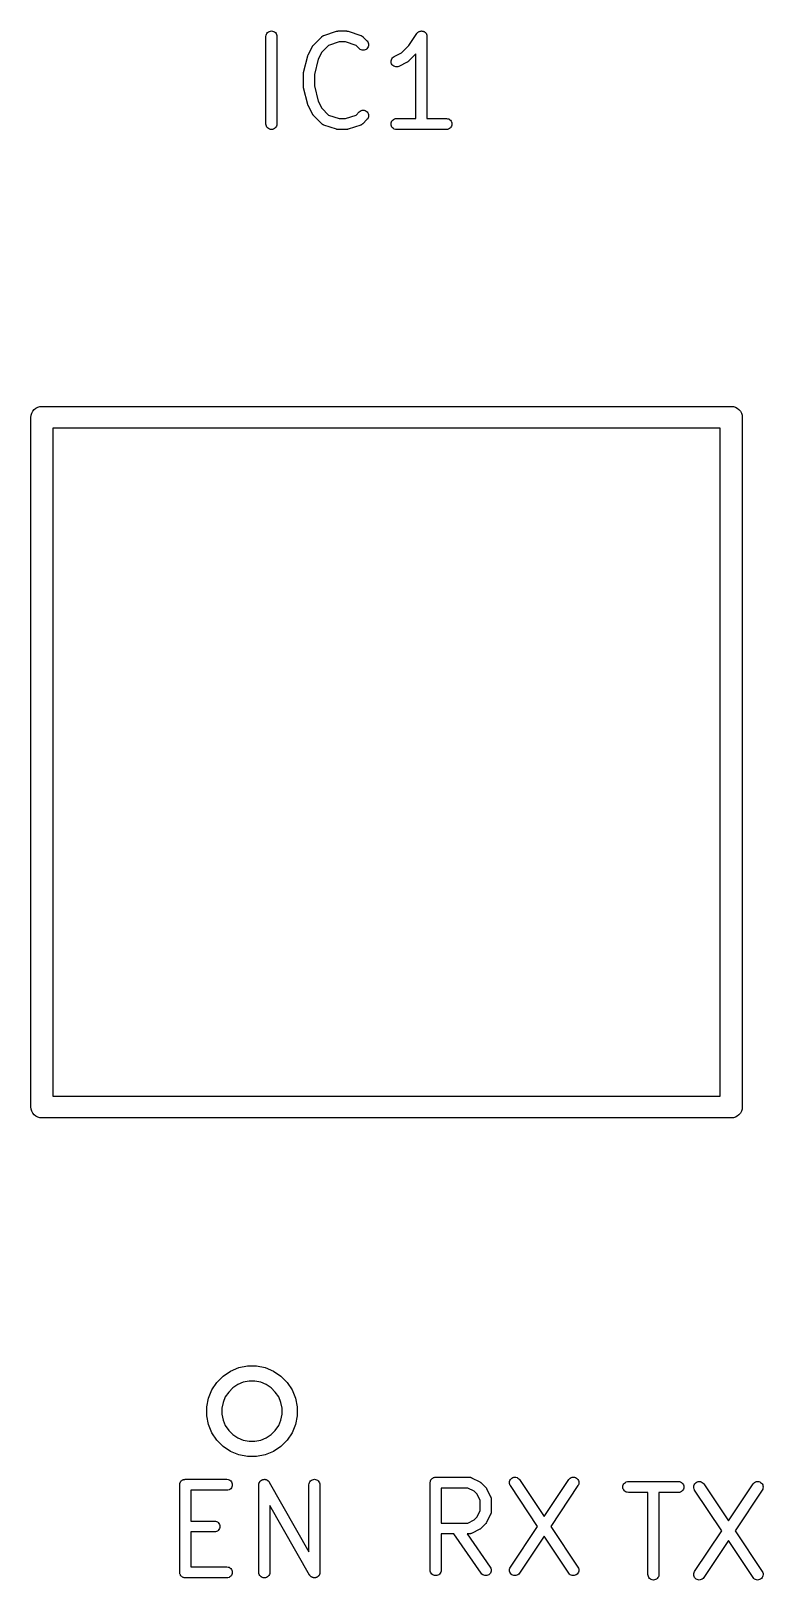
# Model space of a CAD drawing. Extents: x 128.9 to 162, y -124.8 to -58.6.
# Drawn here: x 141.42 to 148.11, y -91.64 to -77.49 of the extents above; entities that cross this region are included whole.
import ezdxf

# ---------------------------------------------------------------- set-up
doc = ezdxf.new("R2010")
doc.units = 0
doc.layers.add('BLACK', color=7, linetype='CONTINUOUS')

msp = doc.modelspace()

# ---------------------------------------------------------------- linework, layer by layer
at = {"layer": 'BLACK', "linetype": 'CONTINUOUS'}
for p, q in [((143.568, -77.5392), (143.569, -77.5295)), ((143.568, -77.5399), (143.568, -77.5392)), ((143.568, -78.3399), (143.568, -77.5399)), ((143.569, -77.5295), (143.572, -77.5202)), ((143.572, -77.5202), (143.577, -77.5117)), ((143.577, -77.5117), (143.583, -77.5042)), ((143.583, -77.5042), (143.591, -77.4981)), ((143.591, -77.4981), (143.599, -77.4935)), ((143.599, -77.4935), (143.609, -77.4908)), ((143.609, -77.4908), (143.618, -77.4899)), ((143.618, -77.4899), (143.628, -77.4909)), ((143.628, -77.4909), (143.637, -77.4938)), ((143.637, -77.4938), (143.646, -77.4985)), ((143.646, -77.4985), (143.654, -77.5047)), ((143.654, -77.5047), (143.66, -77.5122)), ((143.66, -77.5122), (143.664, -77.5208)), ((143.664, -77.5208), (143.667, -77.5302)), ((143.667, -77.5302), (143.668, -77.5399)), ((143.668, -77.5399), (143.668, -78.3399)), ((144.002, -77.6188), (144.078, -77.5426)), ((144.078, -77.5422), (144.08, -77.5412)), ((144.078, -77.5426), (144.078, -77.5422)), ((144.08, -77.5412), (144.081, -77.5402)), ((144.081, -77.5402), (144.083, -77.5382)), ((144.083, -77.5382), (144.086, -77.5361)), ((144.086, -77.5361), (144.087, -77.5354)), ((144.087, -77.5354), (144.089, -77.5345)), ((144.089, -77.5345), (144.092, -77.5331)), ((144.092, -77.5331), (144.095, -77.5316)), ((144.095, -77.5316), (144.096, -77.5312)), ((144.096, -77.5312), (144.097, -77.5306)), ((144.097, -77.5306), (144.212, -77.4925)), ((144.212, -77.4923), (144.215, -77.4917)), ((144.212, -77.4925), (144.212, -77.4923)), ((144.215, -77.4917), (144.218, -77.4909)), ((144.218, -77.4909), (144.22, -77.4907)), ((144.22, -77.4907), (144.222, -77.4902)), ((144.222, -77.4902), (144.225, -77.4902)), ((144.225, -77.4902), (144.228, -77.4899)), ((144.228, -77.4899), (144.304, -77.4899)), ((144.304, -77.4899), (144.307, -77.4902)), ((144.304, -77.4899), (144.304, -77.4899)), ((144.307, -77.4902), (144.31, -77.4903)), ((144.31, -77.4903), (144.312, -77.4908)), ((144.312, -77.4908), (144.314, -77.491)), ((144.314, -77.491), (144.317, -77.4918)), ((144.317, -77.4918), (144.32, -77.4925)), ((144.32, -77.4925), (144.434, -77.5306)), ((144.434, -77.5306), (144.435, -77.5308)), ((144.435, -77.5308), (144.436, -77.5314)), ((144.436, -77.5314), (144.437, -77.5318)), ((144.437, -77.5318), (144.44, -77.5335)), ((144.44, -77.5335), (144.443, -77.5349)), ((144.443, -77.5349), (144.445, -77.5358)), ((144.445, -77.5358), (144.446, -77.5365)), ((144.446, -77.5365), (144.449, -77.5386)), ((144.449, -77.5386), (144.451, -77.5406)), ((144.451, -77.5406), (144.452, -77.5417)), ((144.452, -77.5417), (144.453, -77.5426)), ((144.453, -77.5426), (144.491, -77.5807)), ((144.874, -77.6223), (144.948, -77.5122)), ((144.948, -77.5116), (144.951, -77.5081)), ((144.948, -77.5117), (144.948, -77.5116)), ((144.948, -77.5122), (144.948, -77.5117)), ((144.948, -77.5117), (144.948, -77.5117)), ((144.948, -77.5117), (144.948, -77.5117)), ((144.951, -77.5081), (144.954, -77.5042)), ((144.954, -77.5042), (144.955, -77.5042)), ((144.955, -77.5041), (144.958, -77.5012)), ((144.955, -77.5042), (144.955, -77.5041)), ((144.958, -77.5012), (144.962, -77.4981)), ((144.962, -77.498), (144.967, -77.4956)), ((144.962, -77.4981), (144.962, -77.498)), ((144.962, -77.498), (144.962, -77.498)), ((144.967, -77.4956), (144.971, -77.4935)), ((144.971, -77.4935), (144.976, -77.4921)), ((144.971, -77.4935), (144.971, -77.4935)), ((144.971, -77.4935), (144.971, -77.4935)), ((144.976, -77.4921), (144.98, -77.4908)), ((144.98, -77.4908), (144.985, -77.4903)), ((144.98, -77.4908), (144.98, -77.4908)), ((144.98, -77.4908), (144.98, -77.4908)), ((144.985, -77.4903), (144.99, -77.4899)), ((144.99, -77.4899), (144.99, -77.4899)), ((144.99, -77.4899), (144.995, -77.4904)), ((144.99, -77.4899), (144.99, -77.4899)), ((144.995, -77.4904), (145, -77.4909)), ((145, -77.4909), (145, -77.4909)), ((145, -77.4909), (145, -77.4909)), ((145, -77.4909), (145.004, -77.4923)), ((145.004, -77.4923), (145.009, -77.4938)), ((145.009, -77.4938), (145.009, -77.4938)), ((145.009, -77.4938), (145.009, -77.4938)), ((145.009, -77.4938), (145.013, -77.496)), ((145.013, -77.496), (145.017, -77.4985)), ((145.017, -77.4985), (145.017, -77.4985)), ((145.017, -77.4985), (145.018, -77.4985)), ((145.018, -77.4985), (145.021, -77.5015)), ((145.021, -77.5015), (145.025, -77.5047)), ((145.025, -77.5047), (145.025, -77.5047)), ((145.025, -77.5047), (145.025, -77.5047)), ((145.025, -77.5047), (145.028, -77.5084)), ((145.028, -77.5084), (145.031, -77.5122)), ((145.031, -77.5122), (145.031, -77.5123)), ((145.031, -77.5123), (145.031, -77.5123)), ((145.031, -77.5123), (145.034, -77.5169)), ((145.034, -77.5169), (145.036, -77.5208)), ((145.036, -77.5208), (145.036, -77.5209)), ((145.036, -77.5209), (145.036, -77.5209)), ((145.036, -77.5209), (145.037, -77.5261)), ((145.037, -77.5261), (145.039, -77.5302)), ((145.039, -77.5302), (145.039, -77.5302)), ((145.039, -77.5302), (145.039, -77.5303)), ((145.039, -77.5303), (145.039, -77.5349)), ((145.039, -77.5349), (145.039, -77.5399)), ((145.039, -77.5399), (145.039, -78.2899)), ((143.954, -77.708), (143.992, -77.6318)), ((143.992, -77.6318), (143.993, -77.6312)), ((143.993, -77.6312), (143.994, -77.6289)), ((143.994, -77.6289), (143.996, -77.6264)), ((143.996, -77.6264), (143.997, -77.6248)), ((143.997, -77.6248), (143.998, -77.623)), ((143.998, -77.623), (144, -77.621)), ((144, -77.621), (144.002, -77.6188)), ((144.078, -77.6838), (144.046, -77.7478)), ((144.14, -77.6217), (144.078, -77.6838)), ((144.236, -77.5899), (144.14, -77.6217)), ((144.296, -77.5899), (144.236, -77.5899)), ((144.391, -77.6217), (144.296, -77.5899)), ((144.421, -77.6514), (144.391, -77.6217)), ((144.428, -77.6576), (144.421, -77.6514)), ((144.437, -77.6623), (144.428, -77.6576)), ((144.446, -77.6651), (144.437, -77.6623)), ((144.456, -77.6661), (144.446, -77.6651)), ((144.466, -77.6652), (144.456, -77.6661)), ((144.475, -77.6624), (144.466, -77.6652)), ((144.484, -77.6578), (144.475, -77.6624)), ((144.491, -77.6517), (144.484, -77.6578)), ((144.491, -77.5807), (144.492, -77.5812)), ((144.497, -77.6442), (144.491, -77.6517)), ((144.492, -77.5812), (144.498, -77.5889)), ((144.502, -77.6356), (144.497, -77.6442)), ((144.498, -77.5889), (144.503, -77.5975)), ((144.505, -77.6263), (144.502, -77.6356)), ((144.503, -77.5975), (144.505, -77.6069)), ((144.505, -77.6069), (144.506, -77.6166)), ((144.506, -77.6166), (144.505, -77.6263)), ((144.739, -77.7238), (144.807, -77.6893)), ((144.807, -77.6893), (144.874, -77.6223)), ((143.912, -77.8706), (143.95, -77.7183)), ((143.95, -77.7183), (143.951, -77.7176)), ((143.951, -77.7171), (143.952, -77.7128)), ((143.951, -77.7174), (143.951, -77.7171)), ((143.951, -77.7176), (143.951, -77.7174)), ((143.952, -77.7128), (143.954, -77.7084)), ((143.954, -77.7082), (143.954, -77.708)), ((143.954, -77.7084), (143.954, -77.7082)), ((144.046, -77.7478), (144.011, -77.8889)), ((144.711, -77.762), (144.714, -77.7525)), ((144.711, -77.7718), (144.711, -77.762)), ((144.713, -77.7814), (144.711, -77.7718)), ((144.716, -77.7905), (144.713, -77.7814)), ((144.714, -77.7525), (144.718, -77.7436)), ((144.721, -77.7988), (144.716, -77.7905)), ((144.718, -77.7436), (144.723, -77.7357)), ((144.728, -77.806), (144.721, -77.7988)), ((144.723, -77.7357), (144.73, -77.7289)), ((144.736, -77.8117), (144.728, -77.806)), ((144.73, -77.7289), (144.739, -77.7238)), ((144.745, -77.8157), (144.736, -77.8117)), ((144.754, -77.818), (144.745, -77.8157)), ((144.764, -77.8184), (144.754, -77.818)), ((144.773, -77.8169), (144.764, -77.8184)), ((144.783, -77.8135), (144.773, -77.8169)), ((144.859, -77.7751), (144.783, -77.8132)), ((144.783, -77.8132), (144.783, -77.8135)), ((144.862, -77.7736), (144.859, -77.7751)), ((144.864, -77.7723), (144.862, -77.7736)), ((144.866, -77.771), (144.864, -77.7723)), ((144.868, -77.7699), (144.866, -77.771)), ((144.87, -77.768), (144.868, -77.7699)), ((144.872, -77.7662), (144.87, -77.768)), ((144.939, -77.6987), (144.872, -77.7657)), ((144.872, -77.7657), (144.872, -77.7662)), ((144.939, -78.2899), (144.939, -77.6987)), ((143.911, -77.8803), (143.912, -77.8763)), ((143.911, -77.8812), (143.911, -77.8803)), ((143.911, -77.8821), (143.911, -77.8812)), ((143.911, -77.8828), (143.911, -77.8821)), ((143.911, -77.997), (143.911, -77.8828)), ((143.912, -77.8715), (143.912, -77.8706)), ((143.912, -77.8724), (143.912, -77.8715)), ((143.912, -77.8763), (143.912, -77.8724)), ((144.011, -77.8889), (144.011, -77.9909)), ((143.911, -77.9979), (143.911, -77.997)), ((143.911, -77.9988), (143.911, -77.9979)), ((143.911, -78.0028), (143.911, -77.9988)), ((143.912, -78.0068), (143.911, -78.0028)), ((143.912, -78.0076), (143.912, -78.0068)), ((143.912, -78.0085), (143.912, -78.0076)), ((143.912, -78.0092), (143.912, -78.0085)), ((143.95, -78.1616), (143.912, -78.0092)), ((144.011, -77.9909), (144.046, -78.132)), ((143.951, -78.1618), (143.95, -78.1616)), ((143.951, -78.162), (143.951, -78.1618)), ((143.952, -78.1663), (143.951, -78.162)), ((143.954, -78.1707), (143.952, -78.1663)), ((143.954, -78.1709), (143.954, -78.1707)), ((143.954, -78.1712), (143.954, -78.1709)), ((143.954, -78.1718), (143.954, -78.1712)), ((143.992, -78.248), (143.954, -78.1718)), ((143.994, -78.2504), (143.992, -78.248)), ((143.995, -78.2528), (143.994, -78.2504)), ((143.996, -78.2545), (143.995, -78.2528)), ((143.998, -78.2562), (143.996, -78.2545)), ((144, -78.2583), (143.998, -78.2562)), ((144.001, -78.2605), (144, -78.2583)), ((144.002, -78.261), (144.001, -78.2605)), ((144.046, -78.132), (144.078, -78.196)), ((144.078, -78.196), (144.14, -78.2581)), ((144.14, -78.2581), (144.236, -78.2899)), ((144.296, -78.2899), (144.391, -78.2581)), ((144.391, -78.2581), (144.421, -78.2284)), ((144.421, -78.2279), (144.429, -78.2218)), ((144.421, -78.2284), (144.421, -78.2279)), ((144.429, -78.2218), (144.438, -78.2173)), ((144.438, -78.2173), (144.447, -78.2146)), ((144.447, -78.2146), (144.457, -78.2137)), ((144.457, -78.2137), (144.466, -78.2148)), ((144.466, -78.2148), (144.476, -78.2177)), ((144.476, -78.2177), (144.484, -78.2224)), ((144.484, -78.2224), (144.492, -78.2286)), ((144.492, -78.2286), (144.498, -78.2362)), ((144.498, -78.2362), (144.502, -78.2448)), ((144.502, -78.2448), (144.505, -78.2542)), ((144.505, -78.2542), (144.506, -78.2639)), ((143.569, -78.3496), (143.568, -78.3399)), ((143.572, -78.359), (143.569, -78.3496)), ((143.576, -78.3676), (143.572, -78.359)), ((143.583, -78.3751), (143.576, -78.3676)), ((143.59, -78.3814), (143.583, -78.3751)), ((143.599, -78.386), (143.59, -78.3814)), ((143.608, -78.3889), (143.599, -78.386)), ((143.618, -78.3899), (143.608, -78.3889)), ((143.627, -78.389), (143.618, -78.3899)), ((143.637, -78.3863), (143.627, -78.389)), ((143.645, -78.3817), (143.637, -78.3863)), ((143.653, -78.3756), (143.645, -78.3817)), ((143.659, -78.3682), (143.653, -78.3756)), ((143.664, -78.3596), (143.659, -78.3682)), ((143.667, -78.3503), (143.664, -78.3596)), ((143.668, -78.3406), (143.667, -78.3503)), ((143.668, -78.3399), (143.668, -78.3406)), ((144.078, -78.3372), (144.002, -78.261)), ((144.079, -78.3381), (144.078, -78.3372)), ((144.08, -78.3392), (144.079, -78.3381)), ((144.083, -78.3412), (144.08, -78.3392)), ((144.085, -78.3434), (144.083, -78.3412)), ((144.087, -78.3441), (144.085, -78.3434)), ((144.088, -78.3449), (144.087, -78.3441)), ((144.091, -78.3464), (144.088, -78.3449)), ((144.094, -78.348), (144.091, -78.3464)), ((144.095, -78.3484), (144.094, -78.348)), ((144.097, -78.349), (144.095, -78.3484)), ((144.097, -78.3492), (144.097, -78.349)), ((144.212, -78.3873), (144.097, -78.3492)), ((144.214, -78.388), (144.212, -78.3873)), ((144.217, -78.3888), (144.214, -78.388)), ((144.219, -78.389), (144.217, -78.3888)), ((144.221, -78.3895), (144.219, -78.389)), ((144.224, -78.3896), (144.221, -78.3895)), ((144.227, -78.3899), (144.224, -78.3896)), ((144.228, -78.3899), (144.227, -78.3899)), ((144.304, -78.3899), (144.228, -78.3899)), ((144.236, -78.2899), (144.296, -78.2899)), ((144.307, -78.3896), (144.304, -78.3899)), ((144.309, -78.3896), (144.307, -78.3896)), ((144.311, -78.3892), (144.309, -78.3896)), ((144.313, -78.389), (144.311, -78.3892)), ((144.316, -78.3881), (144.313, -78.389)), ((144.319, -78.3876), (144.316, -78.3881)), ((144.32, -78.3873), (144.319, -78.3876)), ((144.434, -78.3492), (144.32, -78.3873)), ((144.435, -78.3486), (144.434, -78.3492)), ((144.437, -78.3482), (144.435, -78.3486)), ((144.44, -78.3467), (144.437, -78.3482)), ((144.443, -78.3453), (144.44, -78.3467)), ((144.444, -78.3444), (144.443, -78.3453)), ((144.445, -78.3437), (144.444, -78.3444)), ((144.448, -78.3416), (144.445, -78.3437)), ((144.451, -78.3396), (144.448, -78.3416)), ((144.452, -78.3386), (144.451, -78.3396)), ((144.453, -78.3377), (144.452, -78.3386)), ((144.491, -78.2991), (144.453, -78.3372)), ((144.453, -78.3372), (144.453, -78.3377)), ((144.498, -78.2915), (144.491, -78.2991)), ((144.502, -78.2829), (144.498, -78.2915)), ((144.505, -78.2736), (144.502, -78.2829)), ((144.506, -78.2639), (144.505, -78.2736)), ((144.711, -78.3396), (144.712, -78.3298)), ((144.712, -78.3493), (144.711, -78.3396)), ((144.712, -78.3298), (144.715, -78.3205)), ((144.715, -78.3586), (144.712, -78.3493)), ((144.715, -78.3205), (144.719, -78.3119)), ((144.719, -78.3673), (144.715, -78.3586)), ((144.719, -78.3119), (144.726, -78.3044)), ((144.725, -78.3749), (144.719, -78.3673)), ((144.733, -78.3812), (144.725, -78.3749)), ((144.726, -78.3044), (144.733, -78.2983)), ((144.733, -78.2983), (144.742, -78.2937)), ((144.741, -78.3859), (144.733, -78.3812)), ((144.751, -78.3888), (144.741, -78.3859)), ((144.742, -78.2937), (144.751, -78.2909)), ((144.751, -78.2909), (144.761, -78.2899)), ((144.76, -78.3899), (144.751, -78.3888)), ((144.761, -78.3899), (144.76, -78.3899)), ((144.761, -78.2899), (144.939, -78.2899)), ((145.218, -78.3899), (144.761, -78.3899)), ((145.039, -78.2899), (145.218, -78.2899)), ((145.218, -78.2899), (145.219, -78.2899)), ((145.228, -78.389), (145.218, -78.3899)), ((145.219, -78.2899), (145.228, -78.291)), ((145.228, -78.291), (145.238, -78.2939)), ((145.237, -78.3861), (145.228, -78.389)), ((145.246, -78.3815), (145.237, -78.3861)), ((145.238, -78.2939), (145.246, -78.2986)), ((145.246, -78.2986), (145.254, -78.3049)), ((145.253, -78.3754), (145.246, -78.3815)), ((145.259, -78.3679), (145.253, -78.3754)), ((145.254, -78.3049), (145.26, -78.3125)), ((145.264, -78.3593), (145.259, -78.3679)), ((145.26, -78.3125), (145.264, -78.3212)), ((145.264, -78.3212), (145.267, -78.3305)), ((145.267, -78.35), (145.264, -78.3593)), ((145.267, -78.3305), (145.268, -78.3403)), ((145.268, -78.3403), (145.267, -78.35)), ((141.436, -80.9642), (141.449, -80.9489)), ((141.449, -80.9489), (141.464, -80.9365)), ((141.464, -80.9365), (141.482, -80.9272)), ((141.482, -80.9272), (141.5, -80.9214)), ((141.5, -80.9214), (141.515, -80.92)), ((141.515, -80.92), (141.52, -80.9195)), ((141.52, -80.9195), (141.525, -80.92)), ((141.525, -80.92), (147.815, -80.92)), ((147.815, -80.92), (147.82, -80.9195)), ((147.82, -80.9195), (147.825, -80.92)), ((147.825, -80.92), (147.84, -80.9214)), ((147.84, -80.9214), (147.858, -80.9272)), ((147.858, -80.9272), (147.876, -80.9365)), ((147.876, -80.9365), (147.891, -80.9489)), ((147.891, -80.9489), (147.904, -80.9642)), ((141.42, -81.02), (141.421, -81.0004)), ((141.42, -81.0249), (141.42, -81.02)), ((141.42, -87.3151), (141.42, -81.0249)), ((141.421, -81.0004), (141.427, -80.9815)), ((141.427, -80.9815), (141.436, -80.9642)), ((147.904, -80.9642), (147.913, -80.9815)), ((147.913, -80.9815), (147.919, -81.0004)), ((147.919, -81.0004), (147.92, -81.02)), ((147.92, -81.02), (147.92, -81.0249)), ((147.92, -81.0249), (147.92, -87.3151)), ((141.62, -81.12), (141.62, -87.22)), ((147.72, -81.12), (141.62, -81.12)), ((147.72, -87.22), (147.72, -81.12)), ((141.42, -87.32), (141.42, -87.3151)), ((141.62, -87.22), (147.72, -87.22)), ((147.92, -87.3151), (147.92, -87.32)), ((141.421, -87.3396), (141.42, -87.32)), ((141.427, -87.3585), (141.421, -87.3396)), ((141.436, -87.3758), (141.427, -87.3585)), ((141.449, -87.3911), (141.436, -87.3758)), ((141.464, -87.4035), (141.449, -87.3911)), ((141.482, -87.4128), (141.464, -87.4035)), ((141.5, -87.4186), (141.482, -87.4128)), ((141.52, -87.4205), (141.5, -87.4186)), ((141.525, -87.42), (141.52, -87.4205)), ((147.815, -87.42), (141.525, -87.42)), ((147.82, -87.4205), (147.815, -87.42)), ((147.825, -87.42), (147.82, -87.4205)), ((147.84, -87.4186), (147.825, -87.42)), ((147.858, -87.4128), (147.84, -87.4186)), ((147.876, -87.4035), (147.858, -87.4128)), ((147.891, -87.3911), (147.876, -87.4035)), ((147.904, -87.3758), (147.891, -87.3911)), ((147.913, -87.3585), (147.904, -87.3758)), ((147.919, -87.3396), (147.913, -87.3585)), ((147.92, -87.32), (147.919, -87.3396)), ((143.244, -89.733), (143.319, -89.7018)), ((143.319, -89.7018), (143.399, -89.6858)), ((143.399, -89.6858), (143.481, -89.6858)), ((143.481, -89.6858), (143.561, -89.7018)), ((143.561, -89.7018), (143.636, -89.733)), ((143.073, -89.9038), (143.118, -89.836)), ((143.118, -89.836), (143.176, -89.7783)), ((143.176, -89.7783), (143.244, -89.733)), ((143.31, -89.8565), (143.265, -89.8865)), ((143.36, -89.8357), (143.31, -89.8565)), ((143.413, -89.8252), (143.36, -89.8357)), ((143.467, -89.8252), (143.413, -89.8252)), ((143.52, -89.8357), (143.467, -89.8252)), ((143.57, -89.8565), (143.52, -89.8357)), ((143.615, -89.8865), (143.57, -89.8565)), ((143.636, -89.733), (143.704, -89.7783)), ((143.704, -89.7783), (143.762, -89.836)), ((143.762, -89.836), (143.807, -89.9038)), ((143.026, -90.0592), (143.042, -89.9792)), ((143.042, -89.9792), (143.073, -89.9038)), ((143.196, -89.9698), (143.176, -90.0198)), ((143.227, -89.9248), (143.196, -89.9698)), ((143.265, -89.8865), (143.227, -89.9248)), ((143.653, -89.9248), (143.615, -89.8865)), ((143.684, -89.9698), (143.653, -89.9248)), ((143.704, -90.0198), (143.684, -89.9698)), ((143.807, -89.9038), (143.838, -89.9792)), ((143.838, -89.9792), (143.854, -90.0592)), ((143.026, -90.1408), (143.026, -90.0592)), ((143.042, -90.2208), (143.026, -90.1408)), ((143.176, -90.0198), (143.165, -90.0729)), ((143.165, -90.0729), (143.165, -90.1271)), ((143.165, -90.1271), (143.176, -90.1802)), ((143.715, -90.0729), (143.704, -90.0198)), ((143.704, -90.1802), (143.715, -90.1271)), ((143.715, -90.1271), (143.715, -90.0729)), ((143.854, -90.1408), (143.838, -90.2208)), ((143.854, -90.0592), (143.854, -90.1408)), ((143.073, -90.2962), (143.042, -90.2208)), ((143.176, -90.1802), (143.196, -90.2302)), ((143.196, -90.2302), (143.227, -90.2752)), ((143.227, -90.2752), (143.265, -90.3135)), ((143.615, -90.3135), (143.653, -90.2752)), ((143.653, -90.2752), (143.684, -90.2302)), ((143.684, -90.2302), (143.704, -90.1802)), ((143.838, -90.2208), (143.807, -90.2962)), ((143.118, -90.364), (143.073, -90.2962)), ((143.176, -90.4217), (143.118, -90.364)), ((143.244, -90.467), (143.176, -90.4217)), ((143.265, -90.3135), (143.31, -90.3435)), ((143.31, -90.3435), (143.36, -90.3643)), ((143.36, -90.3643), (143.413, -90.3748)), ((143.413, -90.3748), (143.467, -90.3748)), ((143.467, -90.3748), (143.52, -90.3643)), ((143.52, -90.3643), (143.57, -90.3435)), ((143.57, -90.3435), (143.615, -90.3135)), ((143.704, -90.4217), (143.636, -90.467)), ((143.762, -90.364), (143.704, -90.4217)), ((143.807, -90.2962), (143.762, -90.364)), ((143.319, -90.4982), (143.244, -90.467)), ((143.399, -90.5142), (143.319, -90.4982)), ((143.481, -90.5142), (143.399, -90.5142)), ((143.561, -90.4982), (143.481, -90.5142)), ((143.636, -90.467), (143.561, -90.4982)), ((145.085, -90.7162), (145.088, -90.7133)), ((145.088, -90.7133), (145.092, -90.7103)), ((145.092, -90.7101), (145.096, -90.7079)), ((145.092, -90.7102), (145.092, -90.7101)), ((145.092, -90.7103), (145.092, -90.7102)), ((145.096, -90.7079), (145.1, -90.7057)), ((145.1, -90.7057), (145.101, -90.7056)), ((145.101, -90.7055), (145.105, -90.7042)), ((145.101, -90.7056), (145.101, -90.7055)), ((145.105, -90.7042), (145.11, -90.7029)), ((145.11, -90.7028), (145.115, -90.7024)), ((145.11, -90.7029), (145.11, -90.7028)), ((145.11, -90.7028), (145.11, -90.7028)), ((145.115, -90.7024), (145.12, -90.7019)), ((145.12, -90.7019), (145.424, -90.7019)), ((145.424, -90.7019), (145.425, -90.7019)), ((145.425, -90.7019), (145.426, -90.7021)), ((145.426, -90.7021), (145.428, -90.702)), ((145.428, -90.702), (145.431, -90.7026)), ((145.431, -90.7026), (145.435, -90.703)), ((145.435, -90.703), (145.436, -90.7034)), ((145.436, -90.7034), (145.438, -90.7037)), ((145.438, -90.7037), (145.441, -90.7049)), ((145.441, -90.7049), (145.444, -90.7059)), ((145.444, -90.7059), (145.445, -90.7067)), ((145.445, -90.7067), (145.447, -90.7072)), ((145.447, -90.7072), (145.523, -90.7453)), ((145.808, -90.7162), (145.816, -90.7101)), ((145.816, -90.7101), (145.825, -90.7056)), ((145.825, -90.7056), (145.834, -90.7028)), ((145.834, -90.7028), (145.844, -90.7019)), ((145.844, -90.7019), (145.853, -90.7029)), ((145.853, -90.7029), (145.863, -90.7058)), ((145.863, -90.7058), (145.871, -90.7104)), ((145.871, -90.7104), (145.879, -90.7166)), ((146.342, -90.7161), (146.349, -90.71)), ((146.349, -90.71), (146.358, -90.7055)), ((146.358, -90.7055), (146.367, -90.7028)), ((146.367, -90.7028), (146.377, -90.7019)), ((146.377, -90.7019), (146.387, -90.7029)), ((146.387, -90.7029), (146.396, -90.7058)), ((146.396, -90.7058), (146.405, -90.7105)), ((146.405, -90.7105), (146.412, -90.7167)), ((142.78, -90.7666), (142.781, -90.7618)), ((142.78, -90.7712), (142.78, -90.7666)), ((142.78, -90.7715), (142.78, -90.7712)), ((142.78, -90.7716), (142.78, -90.7715)), ((142.78, -90.7719), (142.78, -90.7716)), ((142.78, -90.7716), (142.78, -90.7716)), ((142.78, -91.5719), (142.78, -90.7719)), ((142.781, -90.7615), (142.782, -90.757)), ((142.781, -90.7617), (142.781, -90.7615)), ((142.781, -90.7618), (142.781, -90.7617)), ((142.782, -90.757), (142.783, -90.7525)), ((142.783, -90.7525), (142.784, -90.7524)), ((142.784, -90.7522), (142.786, -90.7481)), ((142.784, -90.7524), (142.784, -90.7522)), ((142.786, -90.7481), (142.788, -90.7439)), ((142.788, -90.7437), (142.791, -90.7401)), ((142.788, -90.7438), (142.788, -90.7437)), ((142.788, -90.7439), (142.788, -90.7438)), ((142.791, -90.7401), (142.794, -90.7364)), ((142.794, -90.7363), (142.795, -90.7362)), ((142.794, -90.7364), (142.794, -90.7363)), ((142.795, -90.7362), (142.798, -90.7333)), ((142.798, -90.7333), (142.802, -90.7303)), ((142.802, -90.7301), (142.806, -90.7279)), ((142.802, -90.7302), (142.802, -90.7301)), ((142.802, -90.7303), (142.802, -90.7302)), ((142.806, -90.7279), (142.81, -90.7257)), ((142.81, -90.7257), (142.811, -90.7256)), ((142.811, -90.7255), (142.815, -90.7242)), ((142.811, -90.7256), (142.811, -90.7255)), ((142.815, -90.7242), (142.82, -90.7229)), ((142.82, -90.7228), (142.825, -90.7224)), ((142.82, -90.7229), (142.82, -90.7228)), ((142.82, -90.7228), (142.82, -90.7228)), ((142.825, -90.7224), (142.83, -90.7219)), ((142.83, -90.7219), (143.21, -90.7219)), ((143.21, -90.8219), (142.88, -90.8219)), ((142.88, -90.8219), (142.88, -91.1029)), ((143.21, -90.7219), (143.211, -90.7219)), ((143.22, -90.821), (143.21, -90.8219)), ((143.211, -90.7219), (143.221, -90.723)), ((143.23, -90.8181), (143.22, -90.821)), ((143.221, -90.723), (143.23, -90.7259)), ((143.23, -90.7259), (143.239, -90.7306)), ((143.238, -90.8135), (143.23, -90.8181)), ((143.246, -90.8074), (143.238, -90.8135)), ((143.239, -90.7306), (143.246, -90.7369)), ((143.246, -90.7369), (143.252, -90.7445)), ((143.252, -90.7999), (143.246, -90.8074)), ((143.252, -90.7445), (143.257, -90.7532)), ((143.257, -90.7913), (143.252, -90.7999)), ((143.257, -90.7532), (143.26, -90.7625)), ((143.259, -90.782), (143.257, -90.7913)), ((143.26, -90.7723), (143.259, -90.782)), ((143.26, -90.7625), (143.26, -90.7723)), ((143.503, -90.7678), (143.504, -90.7647)), ((143.504, -90.7695), (143.503, -90.7678)), ((143.503, -90.7712), (143.504, -90.7695)), ((143.503, -90.7719), (143.503, -90.7712)), ((143.503, -91.5719), (143.503, -90.7719)), ((143.504, -90.7615), (143.505, -90.7599)), ((143.504, -90.7647), (143.504, -90.7615)), ((143.505, -90.7582), (143.506, -90.7553)), ((143.505, -90.7599), (143.505, -90.7582)), ((143.506, -90.7553), (143.507, -90.7522)), ((143.507, -90.7522), (143.508, -90.7507)), ((143.508, -90.7507), (143.509, -90.7492)), ((143.509, -90.7492), (143.511, -90.7465)), ((143.511, -90.7465), (143.512, -90.7437)), ((143.512, -90.7437), (143.513, -90.7424)), ((143.513, -90.7424), (143.514, -90.7409)), ((143.514, -90.7409), (143.516, -90.7386)), ((143.516, -90.7386), (143.518, -90.7362)), ((143.518, -90.7362), (143.52, -90.7351)), ((143.52, -90.7351), (143.521, -90.7339)), ((143.521, -90.7339), (143.523, -90.7321)), ((143.523, -90.7321), (143.526, -90.7301)), ((143.526, -90.7301), (143.527, -90.7293)), ((143.527, -90.7293), (143.529, -90.7283)), ((143.529, -90.7283), (143.532, -90.727)), ((143.532, -90.727), (143.535, -90.7255)), ((143.535, -90.7255), (143.536, -90.7251)), ((143.536, -90.7251), (143.538, -90.7244)), ((143.538, -90.7244), (143.541, -90.7237)), ((143.541, -90.7237), (143.544, -90.7228)), ((143.544, -90.7228), (143.546, -90.7226)), ((143.546, -90.7226), (143.547, -90.7223)), ((143.547, -90.7223), (143.55, -90.7222)), ((143.55, -90.7222), (143.554, -90.7219)), ((143.554, -90.7219), (143.555, -90.7221)), ((143.555, -90.7221), (143.557, -90.722)), ((143.557, -90.722), (143.56, -90.7226)), ((143.56, -90.7226), (143.563, -90.7229)), ((143.563, -90.7229), (143.565, -90.7234)), ((143.565, -90.7234), (143.567, -90.7237)), ((143.567, -90.7237), (143.57, -90.7249)), ((143.57, -90.7249), (143.573, -90.7258)), ((143.573, -90.7258), (143.574, -90.7266)), ((143.574, -90.7266), (143.576, -90.7272)), ((143.576, -90.7272), (143.578, -90.7289)), ((143.578, -90.7289), (143.581, -90.7305)), ((143.581, -90.7305), (143.583, -90.7315)), ((143.583, -90.7315), (143.584, -90.7324)), ((143.584, -90.7324), (143.586, -90.7346)), ((143.586, -90.7346), (143.589, -90.7367)), ((143.589, -90.7367), (143.59, -90.738)), ((143.59, -90.738), (143.591, -90.7391)), ((143.591, -90.7391), (143.593, -90.7417)), ((143.593, -90.7417), (143.595, -90.7442)), ((143.595, -90.7442), (143.596, -90.7457)), ((143.596, -90.7457), (143.597, -90.7471)), ((143.597, -90.7471), (143.96, -91.3836)), ((143.96, -90.7712), (143.962, -90.7615)), ((143.96, -90.7719), (143.96, -90.7712)), ((143.96, -91.3836), (143.96, -90.7719)), ((143.962, -90.7615), (143.965, -90.7522)), ((143.965, -90.7522), (143.969, -90.7437)), ((143.969, -90.7437), (143.975, -90.7362)), ((143.975, -90.7362), (143.983, -90.7301)), ((143.983, -90.7301), (143.992, -90.7255)), ((143.992, -90.7255), (144.001, -90.7228)), ((144.001, -90.7228), (144.011, -90.7219)), ((144.011, -90.7219), (144.021, -90.7229)), ((144.021, -90.7229), (144.03, -90.7258)), ((144.03, -90.7258), (144.038, -90.7305)), ((144.038, -90.7305), (144.046, -90.7367)), ((144.046, -90.7367), (144.052, -90.7442)), ((144.052, -90.7442), (144.057, -90.7528)), ((144.057, -90.7528), (144.06, -90.7622)), ((144.06, -90.7622), (144.06, -90.7719)), ((144.06, -90.7719), (144.06, -91.5719)), ((145.07, -90.7466), (145.071, -90.7418)), ((145.07, -90.7512), (145.07, -90.7466)), ((145.07, -90.7515), (145.07, -90.7512)), ((145.07, -90.7516), (145.07, -90.7515)), ((145.07, -90.7519), (145.07, -90.7516)), ((145.07, -90.7516), (145.07, -90.7516)), ((145.07, -91.5519), (145.07, -90.7519)), ((145.071, -90.7415), (145.072, -90.737)), ((145.071, -90.7417), (145.071, -90.7415)), ((145.071, -90.7418), (145.071, -90.7417)), ((145.072, -90.737), (145.073, -90.7325)), ((145.073, -90.7325), (145.074, -90.7324)), ((145.074, -90.7322), (145.076, -90.7281)), ((145.074, -90.7324), (145.074, -90.7322)), ((145.076, -90.7281), (145.078, -90.7239)), ((145.078, -90.7237), (145.081, -90.7201)), ((145.078, -90.7238), (145.078, -90.7237)), ((145.078, -90.7239), (145.078, -90.7238)), ((145.081, -90.7201), (145.084, -90.7164)), ((145.084, -90.7163), (145.085, -90.7162)), ((145.084, -90.7164), (145.084, -90.7163)), ((145.17, -90.8019), (145.17, -91.121)), ((145.412, -90.8019), (145.17, -90.8019)), ((145.471, -90.8311), (145.412, -90.8019)), ((145.497, -90.8577), (145.471, -90.8311)), ((145.523, -90.7453), (145.523, -90.7456)), ((145.523, -90.7456), (145.526, -90.7471)), ((145.526, -90.7471), (145.528, -90.7484)), ((145.528, -90.7484), (145.53, -90.7498)), ((145.53, -90.7498), (145.532, -90.7509)), ((145.532, -90.7509), (145.534, -90.7529)), ((145.534, -90.7529), (145.536, -90.7546)), ((145.536, -90.7546), (145.574, -90.7927)), ((145.574, -90.7927), (145.574, -90.7932)), ((145.574, -90.7932), (145.576, -90.7954)), ((145.576, -90.7954), (145.578, -90.7975)), ((145.578, -90.7975), (145.579, -90.7992)), ((145.579, -90.7992), (145.581, -90.8009)), ((145.581, -90.8009), (145.582, -90.8034)), ((145.582, -90.8034), (145.583, -90.8057)), ((145.583, -90.8057), (145.621, -90.8819)), ((145.793, -90.7513), (145.794, -90.7416)), ((145.794, -90.761), (145.793, -90.7513)), ((145.794, -90.7416), (145.797, -90.7323)), ((145.797, -90.7704), (145.794, -90.761)), ((145.797, -90.7323), (145.802, -90.7237)), ((145.801, -90.7791), (145.797, -90.7704)), ((145.802, -90.7796), (145.801, -90.7791)), ((145.802, -90.7237), (145.808, -90.7162)), ((146.05, -91.1519), (145.802, -90.7796)), ((145.879, -90.7166), (145.885, -90.7242)), ((145.885, -90.7242), (146.11, -91.0618)), ((146.11, -91.0618), (146.335, -90.7242)), ((146.418, -90.7796), (146.17, -91.1519)), ((146.335, -90.7236), (146.342, -90.7161)), ((146.335, -90.7242), (146.335, -90.7236)), ((146.412, -90.7167), (146.418, -90.7243)), ((146.418, -90.7243), (146.423, -90.7329)), ((146.423, -90.771), (146.418, -90.7796)), ((146.423, -90.7329), (146.426, -90.7423)), ((146.426, -90.7617), (146.423, -90.771)), ((146.426, -90.7423), (146.427, -90.752)), ((146.427, -90.752), (146.426, -90.7617)), ((146.83, -90.7916), (146.831, -90.7818)), ((146.831, -90.8013), (146.83, -90.7916)), ((146.831, -90.7818), (146.834, -90.7725)), ((146.834, -90.8106), (146.831, -90.8013)), ((146.834, -90.7725), (146.839, -90.7639)), ((146.839, -90.8193), (146.834, -90.8106)), ((146.839, -90.7639), (146.845, -90.7564)), ((146.845, -90.8269), (146.839, -90.8193)), ((146.845, -90.7564), (146.853, -90.7503)), ((146.852, -90.8332), (146.845, -90.8269)), ((146.861, -90.8379), (146.852, -90.8332)), ((146.853, -90.7503), (146.861, -90.7457)), ((146.861, -90.7457), (146.871, -90.7429)), ((146.87, -90.8408), (146.861, -90.8379)), ((146.88, -90.8419), (146.87, -90.8408)), ((146.871, -90.7429), (146.88, -90.7419)), ((146.88, -90.7419), (147.338, -90.7419)), ((147.059, -90.8419), (146.88, -90.8419)), ((146.88, -90.8419), (146.88, -90.8419)), ((147.059, -91.5919), (147.059, -90.8419)), ((147.338, -90.8419), (147.159, -90.8419)), ((147.159, -90.8419), (147.159, -91.5919)), ((147.338, -90.7419), (147.348, -90.743)), ((147.338, -90.7419), (147.338, -90.7419)), ((147.347, -90.841), (147.338, -90.8419)), ((147.357, -90.8381), (147.347, -90.841)), ((147.348, -90.743), (147.357, -90.7459)), ((147.357, -90.7459), (147.366, -90.7506)), ((147.365, -90.8336), (147.357, -90.8381)), ((147.373, -90.8274), (147.365, -90.8336)), ((147.366, -90.7506), (147.373, -90.7569)), ((147.373, -90.7569), (147.379, -90.7645)), ((147.379, -90.8199), (147.373, -90.8274)), ((147.379, -90.7645), (147.384, -90.7732)), ((147.384, -90.8113), (147.379, -90.8199)), ((147.384, -90.7732), (147.387, -90.7825)), ((147.387, -90.802), (147.384, -90.8113)), ((147.387, -90.7825), (147.388, -90.7923)), ((147.388, -90.7923), (147.387, -90.802)), ((147.478, -90.7913), (147.479, -90.7816)), ((147.479, -90.801), (147.478, -90.7913)), ((147.479, -90.7816), (147.482, -90.7723)), ((147.482, -90.8104), (147.479, -90.801)), ((147.482, -90.7723), (147.487, -90.7637)), ((147.486, -90.8191), (147.482, -90.8104)), ((147.486, -90.8196), (147.486, -90.8191)), ((147.735, -91.1919), (147.486, -90.8196)), ((147.487, -90.7637), (147.493, -90.7562)), ((147.493, -90.7562), (147.501, -90.7501)), ((147.501, -90.7501), (147.509, -90.7456)), ((147.509, -90.7456), (147.519, -90.7428)), ((147.519, -90.7428), (147.528, -90.7419)), ((147.528, -90.7419), (147.538, -90.7429)), ((147.538, -90.7429), (147.547, -90.7458)), ((147.547, -90.7458), (147.556, -90.7504)), ((147.556, -90.7504), (147.564, -90.7566)), ((147.564, -90.7566), (147.57, -90.7642)), ((147.57, -90.7642), (147.795, -91.1018)), ((147.795, -91.1018), (148.02, -90.7642)), ((148.103, -90.8196), (147.855, -91.1919)), ((148.02, -90.7636), (148.027, -90.7561)), ((148.02, -90.7642), (148.02, -90.7636)), ((148.027, -90.7561), (148.034, -90.75)), ((148.034, -90.75), (148.043, -90.7455)), ((148.043, -90.7455), (148.052, -90.7428)), ((148.052, -90.7428), (148.062, -90.7419)), ((148.062, -90.7419), (148.072, -90.7429)), ((148.072, -90.7429), (148.081, -90.7458)), ((148.081, -90.7458), (148.089, -90.7505)), ((148.089, -90.7505), (148.097, -90.7567)), ((148.097, -90.7567), (148.103, -90.7643)), ((148.103, -90.7643), (148.108, -90.7729)), ((148.108, -90.811), (148.103, -90.8196)), ((148.108, -90.7729), (148.11, -90.7823)), ((148.11, -90.8017), (148.108, -90.811)), ((148.11, -90.7823), (148.111, -90.792)), ((148.111, -90.792), (148.11, -90.8017)), ((143.967, -91.5967), (143.603, -90.9602)), ((143.603, -90.9602), (143.603, -91.5719)), ((145.527, -90.9161), (145.497, -90.8577)), ((145.527, -91.0068), (145.527, -90.9161)), ((145.621, -90.8819), (145.622, -90.8826)), ((145.622, -90.8826), (145.622, -90.8839)), ((145.622, -90.8839), (145.623, -90.8852)), ((145.623, -90.8852), (145.624, -90.8885)), ((145.624, -90.8885), (145.625, -90.8917)), ((145.625, -90.8917), (145.625, -90.8932)), ((145.625, -90.8932), (145.626, -90.8946)), ((145.626, -90.8946), (145.626, -90.898)), ((145.626, -90.898), (145.627, -90.9013)), ((145.627, -90.9013), (145.627, -90.9028)), ((145.627, -90.9028), (145.627, -90.9043)), ((145.627, -90.9043), (145.627, -91.0186)), ((142.88, -91.1029), (143.096, -91.1029)), ((143.096, -91.1029), (143.097, -91.1029)), ((143.097, -91.1029), (143.107, -91.1039)), ((143.107, -91.1039), (143.116, -91.1069)), ((143.116, -91.1069), (143.124, -91.1116)), ((143.124, -91.1116), (143.132, -91.1179)), ((143.132, -91.1179), (143.138, -91.1255)), ((143.138, -91.1255), (143.143, -91.1341)), ((143.143, -91.1341), (143.145, -91.1435)), ((145.17, -91.121), (145.412, -91.121)), ((145.412, -91.121), (145.471, -91.0918)), ((145.471, -91.0918), (145.497, -91.0651)), ((145.497, -91.0651), (145.527, -91.0068)), ((145.574, -91.1301), (145.536, -91.1682)), ((145.576, -91.1279), (145.574, -91.1301)), ((145.578, -91.1259), (145.576, -91.1279)), ((145.579, -91.1242), (145.578, -91.1259)), ((145.58, -91.1226), (145.579, -91.1242)), ((145.581, -91.1201), (145.58, -91.1226)), ((145.583, -91.1177), (145.581, -91.1201)), ((145.621, -91.0409), (145.583, -91.1171)), ((145.583, -91.1171), (145.583, -91.1177)), ((145.622, -91.0396), (145.621, -91.0409)), ((145.623, -91.0383), (145.622, -91.0396)), ((145.624, -91.035), (145.623, -91.0383)), ((145.625, -91.0318), (145.624, -91.035)), ((145.626, -91.029), (145.625, -91.0304)), ((145.625, -91.0304), (145.625, -91.0318)), ((145.627, -91.0193), (145.626, -91.0207)), ((145.626, -91.0207), (145.627, -91.0222)), ((145.627, -91.0222), (145.626, -91.0256)), ((145.626, -91.0256), (145.626, -91.029)), ((145.627, -91.0186), (145.627, -91.0193)), ((143.096, -91.2029), (142.88, -91.2029)), ((142.88, -91.2029), (142.88, -91.5219)), ((143.106, -91.2019), (143.096, -91.2029)), ((143.115, -91.1991), (143.106, -91.2019)), ((143.124, -91.1945), (143.115, -91.1991)), ((143.131, -91.1883), (143.124, -91.1945)), ((143.138, -91.1808), (143.131, -91.1883)), ((143.142, -91.1722), (143.138, -91.1808)), ((143.145, -91.1629), (143.142, -91.1722)), ((143.145, -91.1435), (143.146, -91.1532)), ((143.146, -91.1532), (143.145, -91.1629)), ((145.284, -91.221), (145.17, -91.221)), ((145.17, -91.221), (145.17, -91.5519)), ((145.536, -91.5806), (145.284, -91.221)), ((145.424, -91.221), (145.406, -91.221)), ((145.406, -91.221), (145.618, -91.5232)), ((145.426, -91.2208), (145.424, -91.221)), ((145.427, -91.2209), (145.426, -91.2208)), ((145.431, -91.2203), (145.427, -91.2209)), ((145.434, -91.22), (145.431, -91.2203)), ((145.435, -91.2196), (145.434, -91.22)), ((145.437, -91.2193), (145.435, -91.2196)), ((145.44, -91.2182), (145.437, -91.2193)), ((145.443, -91.2172), (145.44, -91.2182)), ((145.445, -91.2165), (145.443, -91.2172)), ((145.446, -91.216), (145.445, -91.2165)), ((145.447, -91.2157), (145.446, -91.216)), ((145.523, -91.1776), (145.447, -91.2157)), ((145.525, -91.1761), (145.523, -91.1776)), ((145.528, -91.1748), (145.525, -91.1761)), ((145.529, -91.1735), (145.528, -91.1748)), ((145.531, -91.1724), (145.529, -91.1735)), ((145.533, -91.1705), (145.531, -91.1724)), ((145.535, -91.1687), (145.533, -91.1705)), ((145.536, -91.1682), (145.535, -91.1687)), ((145.802, -91.5242), (146.05, -91.1519)), ((146.11, -91.242), (145.885, -91.5796)), ((146.335, -91.5796), (146.11, -91.242)), ((146.17, -91.1519), (146.418, -91.5242)), ((147.486, -91.5642), (147.735, -91.1919)), ((147.855, -91.1919), (148.103, -91.5642)), ((147.795, -91.282), (147.57, -91.6196)), ((148.02, -91.6196), (147.795, -91.282)), ((142.88, -91.5219), (143.21, -91.5219)), ((143.21, -91.5219), (143.211, -91.5219)), ((143.211, -91.5219), (143.221, -91.523)), ((143.221, -91.523), (143.23, -91.5259)), ((143.23, -91.5259), (143.239, -91.5306)), ((143.239, -91.5306), (143.246, -91.5369)), ((143.246, -91.5369), (143.252, -91.5445)), ((143.252, -91.5445), (143.257, -91.5532)), ((143.257, -91.5532), (143.26, -91.5625)), ((143.26, -91.5625), (143.26, -91.5723)), ((145.07, -91.5616), (145.07, -91.5519)), ((145.073, -91.571), (145.07, -91.5616)), ((145.168, -91.5623), (145.165, -91.5716)), ((145.17, -91.5526), (145.168, -91.5623)), ((145.17, -91.5519), (145.17, -91.5526)), ((145.618, -91.5232), (145.618, -91.5238)), ((145.618, -91.5238), (145.623, -91.5324)), ((145.623, -91.5324), (145.626, -91.5417)), ((145.626, -91.5611), (145.623, -91.5705)), ((145.626, -91.5417), (145.627, -91.5514)), ((145.627, -91.5514), (145.626, -91.5611)), ((145.793, -91.5518), (145.794, -91.5421)), ((145.794, -91.5615), (145.793, -91.5518)), ((145.794, -91.5421), (145.797, -91.5328)), ((145.797, -91.5709), (145.794, -91.5615)), ((145.797, -91.5328), (145.802, -91.5242)), ((146.418, -91.5242), (146.419, -91.5248)), ((146.419, -91.5248), (146.423, -91.5334)), ((146.423, -91.5334), (146.426, -91.5428)), ((146.426, -91.5622), (146.423, -91.5715)), ((146.426, -91.5428), (146.427, -91.5525)), ((146.427, -91.5525), (146.426, -91.5622)), ((142.78, -91.5766), (142.78, -91.5719)), ((142.78, -91.5813), (142.78, -91.5766)), ((142.78, -91.5814), (142.78, -91.5813)), ((142.78, -91.5816), (142.78, -91.5814)), ((142.782, -91.5862), (142.78, -91.5816)), ((142.783, -91.5906), (142.782, -91.5862)), ((142.783, -91.5908), (142.783, -91.5906)), ((142.783, -91.591), (142.783, -91.5908)), ((142.786, -91.5952), (142.783, -91.591)), ((142.788, -91.5993), (142.786, -91.5952)), ((142.788, -91.5994), (142.788, -91.5993)), ((142.788, -91.5996), (142.788, -91.5994)), ((142.791, -91.6033), (142.788, -91.5996)), ((142.794, -91.6069), (142.791, -91.6033)), ((142.794, -91.607), (142.794, -91.6069)), ((142.794, -91.6071), (142.794, -91.607)), ((142.798, -91.6102), (142.794, -91.6071)), ((142.801, -91.6132), (142.798, -91.6102)), ((142.802, -91.6134), (142.801, -91.6132)), ((142.801, -91.6132), (142.801, -91.6132)), ((142.806, -91.6156), (142.802, -91.6134)), ((142.81, -91.6179), (142.806, -91.6156)), ((142.81, -91.618), (142.81, -91.6179)), ((142.81, -91.6179), (142.81, -91.6179)), ((142.815, -91.6194), (142.81, -91.618)), ((142.819, -91.6208), (142.815, -91.6194)), ((142.819, -91.6209), (142.819, -91.6208)), ((142.819, -91.6208), (142.819, -91.6208)), ((142.824, -91.6214), (142.819, -91.6209)), ((142.829, -91.6219), (142.824, -91.6214)), ((142.83, -91.6219), (142.829, -91.6219)), ((142.829, -91.6219), (142.829, -91.6219)), ((142.829, -91.6219), (142.829, -91.6219)), ((142.829, -91.6219), (142.829, -91.6219)), ((143.21, -91.6219), (142.83, -91.6219)), ((143.22, -91.621), (143.21, -91.6219)), ((143.23, -91.6181), (143.22, -91.621)), ((143.238, -91.6135), (143.23, -91.6181)), ((143.246, -91.6074), (143.238, -91.6135)), ((143.252, -91.5999), (143.246, -91.6074)), ((143.257, -91.5913), (143.252, -91.5999)), ((143.259, -91.582), (143.257, -91.5913)), ((143.26, -91.5723), (143.259, -91.582)), ((143.504, -91.5816), (143.503, -91.5719)), ((143.507, -91.591), (143.504, -91.5816)), ((143.512, -91.5996), (143.507, -91.591)), ((143.518, -91.6071), (143.512, -91.5996)), ((143.525, -91.6134), (143.518, -91.6071)), ((143.534, -91.618), (143.525, -91.6134)), ((143.543, -91.6209), (143.534, -91.618)), ((143.553, -91.6219), (143.543, -91.6209)), ((143.563, -91.621), (143.553, -91.6219)), ((143.572, -91.6183), (143.563, -91.621)), ((143.581, -91.6137), (143.572, -91.6183)), ((143.588, -91.6076), (143.581, -91.6137)), ((143.595, -91.6002), (143.588, -91.6076)), ((143.599, -91.5916), (143.595, -91.6002)), ((143.602, -91.5823), (143.599, -91.5916)), ((143.603, -91.5726), (143.602, -91.5823)), ((143.603, -91.5719), (143.603, -91.5726)), ((143.968, -91.5981), (143.967, -91.5967)), ((143.969, -91.5996), (143.968, -91.5981)), ((143.971, -91.6021), (143.969, -91.5996)), ((143.973, -91.6047), (143.971, -91.6021)), ((143.974, -91.6058), (143.973, -91.6047)), ((143.975, -91.6071), (143.974, -91.6058)), ((143.977, -91.6092), (143.975, -91.6071)), ((143.98, -91.6114), (143.977, -91.6092)), ((143.981, -91.6123), (143.98, -91.6114)), ((143.983, -91.6134), (143.981, -91.6123)), ((143.985, -91.6149), (143.983, -91.6134)), ((143.988, -91.6166), (143.985, -91.6149)), ((143.99, -91.6172), (143.988, -91.6166)), ((143.991, -91.618), (143.99, -91.6172)), ((143.994, -91.6189), (143.991, -91.618)), ((143.997, -91.6201), (143.994, -91.6189)), ((143.999, -91.6204), (143.997, -91.6201)), ((144, -91.6209), (143.999, -91.6204)), ((144.004, -91.6212), (144, -91.6209)), ((144.007, -91.6218), (144.004, -91.6212)), ((144.008, -91.6217), (144.007, -91.6218)), ((144.01, -91.6219), (144.008, -91.6217)), ((144.013, -91.6216), (144.01, -91.6219)), ((144.017, -91.6215), (144.013, -91.6216)), ((144.018, -91.6212), (144.017, -91.6215)), ((144.02, -91.621), (144.018, -91.6212)), ((144.023, -91.6201), (144.02, -91.621)), ((144.026, -91.6194), (144.023, -91.6201)), ((144.028, -91.6187), (144.026, -91.6194)), ((144.029, -91.6183), (144.028, -91.6187)), ((144.032, -91.6168), (144.029, -91.6183)), ((144.035, -91.6155), (144.032, -91.6168)), ((144.036, -91.6145), (144.035, -91.6155)), ((144.038, -91.6137), (144.036, -91.6145)), ((144.04, -91.6117), (144.038, -91.6137)), ((144.043, -91.6099), (144.04, -91.6117)), ((144.044, -91.6087), (144.043, -91.6099)), ((144.045, -91.6076), (144.044, -91.6087)), ((144.048, -91.6052), (144.045, -91.6076)), ((144.05, -91.6029), (144.048, -91.6052)), ((144.051, -91.6014), (144.05, -91.6029)), ((144.052, -91.6002), (144.051, -91.6014)), ((144.053, -91.5973), (144.052, -91.6002)), ((144.055, -91.5946), (144.053, -91.5973)), ((144.056, -91.5931), (144.055, -91.5946)), ((144.057, -91.5885), (144.056, -91.5916)), ((144.056, -91.5916), (144.056, -91.5931)), ((144.059, -91.5856), (144.057, -91.5885)), ((144.06, -91.5791), (144.059, -91.5823)), ((144.059, -91.5823), (144.059, -91.5839)), ((144.059, -91.5839), (144.059, -91.5856)), ((144.06, -91.5719), (144.06, -91.5726)), ((144.06, -91.5726), (144.06, -91.5743)), ((144.06, -91.5743), (144.06, -91.576)), ((144.06, -91.576), (144.06, -91.5791)), ((145.078, -91.5796), (145.073, -91.571)), ((145.084, -91.5871), (145.078, -91.5796)), ((145.092, -91.5934), (145.084, -91.5871)), ((145.1, -91.598), (145.092, -91.5934)), ((145.109, -91.6009), (145.1, -91.598)), ((145.119, -91.6019), (145.109, -91.6009)), ((145.129, -91.601), (145.119, -91.6019)), ((145.138, -91.5983), (145.129, -91.601)), ((145.147, -91.5937), (145.138, -91.5983)), ((145.155, -91.5876), (145.147, -91.5937)), ((145.161, -91.5802), (145.155, -91.5876)), ((145.165, -91.5716), (145.161, -91.5802)), ((145.542, -91.588), (145.536, -91.5806)), ((145.55, -91.594), (145.542, -91.588)), ((145.558, -91.5985), (145.55, -91.594)), ((145.568, -91.6011), (145.558, -91.5985)), ((145.578, -91.6019), (145.568, -91.6011)), ((145.587, -91.6008), (145.578, -91.6019)), ((145.597, -91.5978), (145.587, -91.6008)), ((145.605, -91.5931), (145.597, -91.5978)), ((145.613, -91.5868), (145.605, -91.5931)), ((145.619, -91.5791), (145.613, -91.5868)), ((145.623, -91.5705), (145.619, -91.5791)), ((145.802, -91.5795), (145.797, -91.5709)), ((145.808, -91.5871), (145.802, -91.5795)), ((145.815, -91.5933), (145.808, -91.5871)), ((145.824, -91.598), (145.815, -91.5933)), ((145.833, -91.6009), (145.824, -91.598)), ((145.843, -91.6019), (145.833, -91.6009)), ((145.853, -91.601), (145.843, -91.6019)), ((145.862, -91.5983), (145.853, -91.601)), ((145.871, -91.5938), (145.862, -91.5983)), ((145.878, -91.5877), (145.871, -91.5938)), ((145.885, -91.5802), (145.878, -91.5877)), ((145.885, -91.5796), (145.885, -91.5802)), ((146.341, -91.5872), (146.335, -91.5796)), ((146.349, -91.5934), (146.341, -91.5872)), ((146.357, -91.598), (146.349, -91.5934)), ((146.367, -91.6009), (146.357, -91.598)), ((146.376, -91.6019), (146.367, -91.6009)), ((146.386, -91.601), (146.376, -91.6019)), ((146.395, -91.5982), (146.386, -91.601)), ((146.404, -91.5937), (146.395, -91.5982)), ((146.412, -91.5876), (146.404, -91.5937)), ((146.418, -91.5801), (146.412, -91.5876)), ((146.423, -91.5715), (146.418, -91.5801)), ((147.06, -91.6016), (147.059, -91.5919)), ((147.063, -91.611), (147.06, -91.6016)), ((147.067, -91.6196), (147.063, -91.611)), ((147.074, -91.6271), (147.067, -91.6196)), ((147.081, -91.6334), (147.074, -91.6271)), ((147.09, -91.638), (147.081, -91.6334)), ((147.099, -91.6409), (147.09, -91.638)), ((147.109, -91.6419), (147.099, -91.6409)), ((147.118, -91.641), (147.109, -91.6419)), ((147.128, -91.6383), (147.118, -91.641)), ((147.136, -91.6337), (147.128, -91.6383)), ((147.144, -91.6276), (147.136, -91.6337)), ((147.15, -91.6202), (147.144, -91.6276)), ((147.155, -91.6116), (147.15, -91.6202)), ((147.158, -91.6023), (147.155, -91.6116)), ((147.159, -91.5926), (147.158, -91.6023)), ((147.159, -91.5919), (147.159, -91.5926)), ((147.478, -91.5918), (147.479, -91.5821)), ((147.479, -91.6015), (147.478, -91.5918)), ((147.479, -91.5821), (147.482, -91.5728)), ((147.482, -91.6109), (147.479, -91.6015)), ((147.482, -91.5728), (147.486, -91.5642)), ((147.486, -91.6195), (147.482, -91.6109)), ((147.493, -91.6271), (147.486, -91.6195)), ((147.5, -91.6333), (147.493, -91.6271)), ((147.509, -91.638), (147.5, -91.6333)), ((147.518, -91.6409), (147.509, -91.638)), ((147.528, -91.6419), (147.518, -91.6409)), ((147.537, -91.641), (147.528, -91.6419)), ((147.547, -91.6383), (147.537, -91.641)), ((147.555, -91.6338), (147.547, -91.6383)), ((147.563, -91.6277), (147.555, -91.6338)), ((147.569, -91.6202), (147.563, -91.6277)), ((147.57, -91.6196), (147.569, -91.6202)), ((148.026, -91.6272), (148.02, -91.6196)), ((148.034, -91.6334), (148.026, -91.6272)), ((148.042, -91.638), (148.034, -91.6334)), ((148.051, -91.6409), (148.042, -91.638)), ((148.061, -91.6419), (148.051, -91.6409)), ((148.071, -91.641), (148.061, -91.6419)), ((148.08, -91.6382), (148.071, -91.641)), ((148.089, -91.6337), (148.08, -91.6382)), ((148.096, -91.6276), (148.089, -91.6337)), ((148.103, -91.6201), (148.096, -91.6276)), ((148.103, -91.5642), (148.103, -91.5648)), ((148.103, -91.5648), (148.108, -91.5734)), ((148.107, -91.6115), (148.103, -91.6201)), ((148.11, -91.6022), (148.107, -91.6115)), ((148.108, -91.5734), (148.111, -91.5828)), ((148.111, -91.5925), (148.11, -91.6022)), ((148.111, -91.5828), (148.111, -91.5925))]:
    msp.add_line(p, q, dxfattribs=at)

doc.saveas('drawing.dxf')
